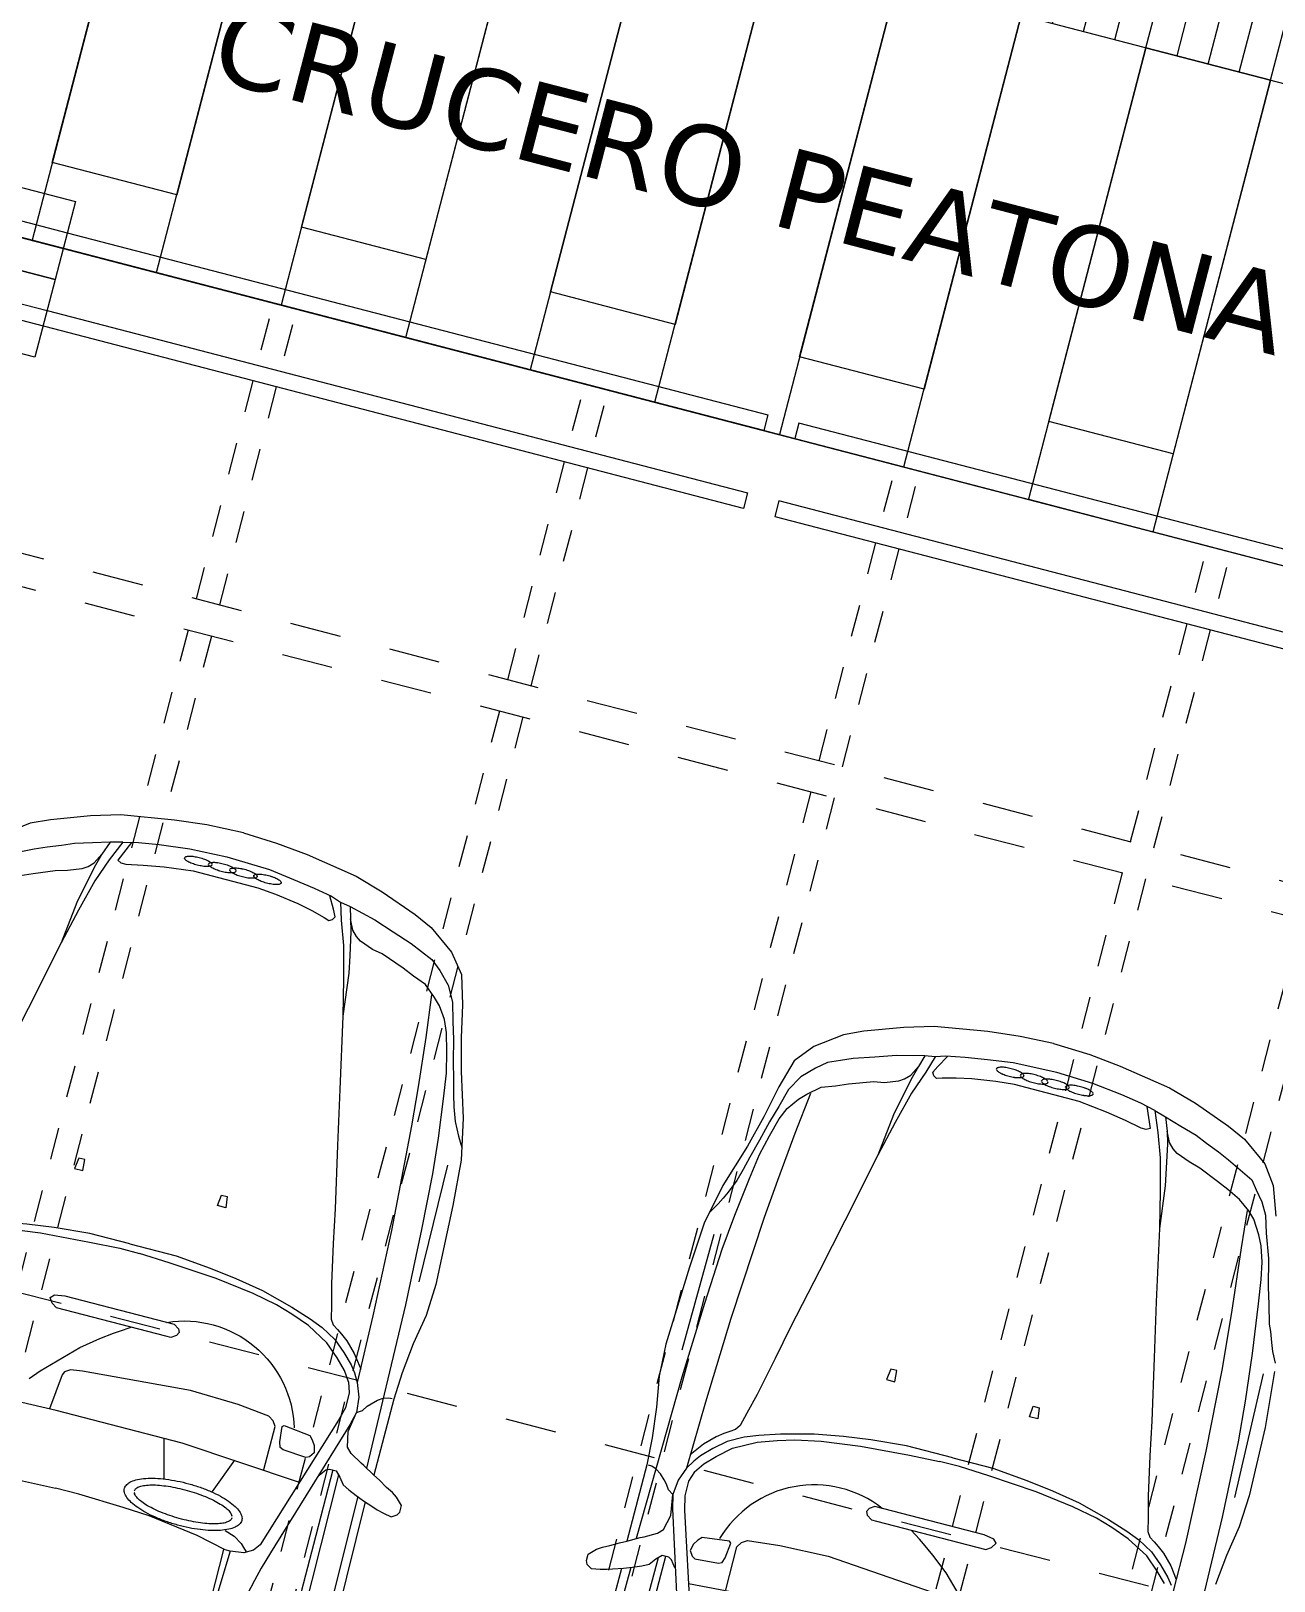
# Model space of a CAD drawing. Header units: millimetres. Extents: x 547073 to 557369, y 9424164 to 9429566.
# Drawn here: x 549007.714 to 549011.577, y 9427039.428 to 9427044.246 of the extents above; entities that cross this region are included whole.
import ezdxf

# ---------------------------------------------------------------- set-up
doc = ezdxf.new("R2010")
doc.units = ezdxf.units.MM
doc.linetypes.add('Dash', pattern=[6.35, 3.175, -3.175])
for name, color, linetype, lineweight in [('- Lineas', 177, 'Continuous', 9), ('- Mobiliario', 30, 'Continuous', 13), ('- Proyección', 8, 'Dash', 13), ('- Texto', 5, 'Continuous', 13), ('- Vegetación', 82, 'Continuous', 0), ('1 Texturas zonificacion', 255, 'Continuous', 0), ('a_MUEBLE', 3, 'Continuous', 5), ('VIGUETAS', 251, 'Dash', 13), ('Z-TRAZADO LOTES', 1, 'Continuous', 13), ('Z-TRAZADO VEREDAS', 6, 'Continuous', 20)]:
    doc.layers.add(name, color=color, linetype=linetype, lineweight=lineweight)
doc.styles.add('- Txt M', font='verdana.ttf', dxfattribs={"height": 0.25})

# ---------------------------------------------------------------- blocks, each defined once
blk = doc.blocks.new('ca_auto103')
at = {"layer": 'a_MUEBLE', "linetype": 'Continuous'}
for p, q in [((90.17, 96.23), (91.23, 97.82)), ((91.23, 97.82), (92.3, 98.36)), ((92.3, 98.36), (94.43, 98.36)), ((94.43, 98.36), (96.56, 96.23)), ((90.7, 93.57), (90.17, 96.23)), ((91.23, 91.44), (90.7, 93.57)), ((96.56, 96.23), (97.62, 94.63)), ((97.62, 94.63), (98.69, 92.5)), ((98.69, 92.5), (100.28, 89.84)), ((92.65, 87.18), (39.6, 87.71)), ((91.77, 89.84), (91.23, 91.44)), ((92.83, 86.65), (91.77, 89.84)), ((100.28, 89.84), (101.35, 87.71)), ((125.83, 87.71), (101.35, 87.71)), ((101.35, 87.71), (103.48, 83.98)), ((134.35, 88.24), (125.83, 87.71)), ((143.93, 89.31), (134.35, 88.24)), ((153.51, 90.9), (143.93, 89.31)), ((163.62, 91.44), (153.51, 90.9)), ((188.64, 90.37), (163.62, 91.44)), ((203.01, 89.31), (188.64, 90.37)), ((215.78, 86.65), (203.01, 89.31)), ((209.93, 86.65), (206.81, 88.51)), ((93.89, 83.98), (92.83, 86.65)), ((94.96, 81.32), (93.89, 83.98)), ((103.48, 83.98), (104.01, 82.92)), ((104.01, 82.92), (106.14, 79.19)), ((212.06, 85.58), (209.93, 86.65)), ((214.19, 84.52), (212.06, 85.58)), ((218.44, 82.92), (214.19, 84.52)), ((229.62, 82.39), (215.78, 86.65)), ((222.17, 81.86), (218.44, 82.92)), ((239.73, 79.73), (229.62, 82.39)), ((98.71, 77.04), (18.31, 77.6)), ((96.02, 79.19), (94.96, 81.32)), ((98.15, 77.6), (96.02, 79.19)), ((99.75, 76), (98.15, 77.6)), ((106.14, 79.19), (107.73, 77.6)), ((107.73, 77.6), (112.52, 76.53)), ((112.52, 76.53), (118.91, 77.6)), ((118.91, 77.6), (114.65, 76.53)), ((123.7, 77.07), (118.91, 77.6)), ((226.43, 80.79), (222.17, 81.86)), ((232.28, 79.19), (226.43, 80.79)), ((238.67, 77.6), (232.28, 79.19)), ((243.99, 76), (238.67, 77.6)), ((249.85, 77.6), (239.73, 79.73)), ((258.89, 74.94), (249.85, 77.6)), ((114.65, 76.53), (69.94, 62.69)), ((115.19, 72.81), (71.54, 58.97)), ((97.09, 71.21), (99.22, 72.81)), ((99.22, 72.81), (99.75, 73.87)), ((99.75, 73.87), (99.75, 76)), ((119.44, 73.87), (115.19, 72.81)), ((124.23, 73.87), (119.44, 73.87)), ((127.96, 75.47), (123.7, 77.07)), ((127.43, 72.81), (124.23, 73.87)), ((127.43, 72.81), (130.62, 70.68)), ((130.62, 73.87), (127.96, 75.47)), ((132.75, 72.27), (130.62, 73.87)), ((135.94, 69.08), (132.75, 72.27)), ((249.85, 74.4), (243.99, 76)), ((254.64, 71.74), (249.85, 74.4)), ((264.75, 70.15), (258.89, 74.94)), ((130.62, 70.68), (133.81, 67.48)), ((133.81, 67.48), (137.54, 63.23)), ((139.14, 65.36), (135.94, 69.08)), ((258.36, 68.02), (254.64, 71.74)), ((261.02, 64.82), (258.36, 68.02)), ((270.6, 62.16), (264.75, 70.15)), ((69.94, 62.69), (64.62, 61.1)), ((137.54, 63.23), (141.27, 56.31)), ((141.8, 60.57), (139.14, 65.36)), ((262.62, 61.1), (261.02, 64.82)), ((60.36, 60.03), (55.57, 58.97)), ((64.62, 61.1), (60.36, 60.03)), ((71.54, 58.97), (69.41, 57.37)), ((143.39, 56.31), (141.8, 60.57)), ((264.22, 57.37), (262.62, 61.1)), ((273.27, 56.31), (270.6, 62.16)), ((67.81, 54.71), (67.28, 50.45)), ((69.41, 57.37), (67.81, 54.71)), ((141.27, 56.31), (143.39, 50.45)), ((145.52, 49.92), (143.39, 56.31)), ((266.35, 50.98), (264.22, 57.37)), ((277.52, 44.6), (273.27, 56.31)), ((67.28, 50.45), (53.98, 49.92)), ((67.28, 50.45), (67.28, 48.86)), ((67.28, 48.86), (69.41, 39.27)), ((143.39, 50.45), (144.99, 45.13)), ((148.19, 39.81), (145.52, 49.92)), ((268.48, 44.6), (266.35, 50.98)), ((144.99, 45.13), (146.59, 37.15)), ((270.6, 36.08), (268.48, 44.6)), ((280.19, 35.55), (277.52, 44.6)), ((69.41, 39.27), (71.54, 23.31)), ((149.78, 30.76), (148.19, 39.81)), ((146.59, 37.15), (148.19, 24.9)), ((271.14, 32.89), (270.6, 36.08)), ((282.85, 19.05), (280.19, 35.55)), ((150.85, 22.24), (149.78, 30.76)), ((272.2, 29.69), (271.14, 32.89)), ((273.27, 23.84), (272.2, 29.69)), ((148.19, 24.9), (149.25, 9.47)), ((71.54, 23.31), (72.07, 14.79)), ((151.91, 11.07), (150.85, 22.24)), ((274.33, 16.92), (273.27, 23.84)), ((72.07, 14.79), (72.6, 0.42)), ((275.39, 8.94), (274.33, 16.92)), ((283.91, 8.94), (282.85, 19.05)), ((151.91, -3.84), (151.91, 11.07)), ((149.25, 9.47), (149.78, -0.11)), ((275.93, -4.9), (275.39, 8.94)), ((284.44, -1.71), (283.91, 8.94)), ((72.6, 0.42), (72.6, -7.03)), ((149.78, -6.5), (149.78, -0.11)), ((151.91, -3.84), (151.91, -16.61)), ((284.44, -1.71), (283.91, -13.42)), ((72.07, -21.4), (72.6, -7.03)), ((149.25, -16.08), (149.78, -6.5)), ((275.39, -16.61), (275.93, -4.9)), ((283.91, -13.42), (282.85, -23.53)), ((148.19, -31.52), (149.25, -16.08)), ((151.91, -16.61), (150.85, -27.79)), ((274.33, -26.19), (275.39, -16.61)), ((282.85, -23.53), (280.19, -40.03)), ((150.85, -27.79), (149.78, -36.31)), ((273.27, -32.58), (274.33, -26.19)), ((146.59, -43.76), (148.19, -31.52)), ((272.2, -37.37), (273.27, -32.58)), ((149.78, -36.31), (148.19, -45.35)), ((272.2, -37.37), (271.14, -41.1)), ((271.14, -41.1), (269.54, -46.42)), ((280.19, -40.03), (277.52, -49.08)), ((144.99, -51.74), (146.59, -43.76)), ((148.19, -45.35), (145.52, -55.47)), ((269.54, -46.42), (267.94, -51.74)), ((143.39, -57.06), (144.99, -51.74)), ((267.94, -51.74), (266.35, -55.47)), ((277.52, -49.08), (273.27, -60.79)), ((141.27, -62.92), (143.39, -57.06)), ((145.52, -55.47), (143.39, -61.85)), ((266.35, -55.47), (264.75, -59.73)), ((143.39, -61.85), (141.8, -66.11)), ((264.75, -59.73), (263.15, -63.45)), ((273.27, -60.79), (270.6, -66.64)), ((137.54, -69.84), (141.27, -62.92)), ((141.8, -66.11), (139.14, -70.9)), ((263.15, -63.45), (261.02, -67.71)), ((270.6, -66.64), (264.75, -74.63)), ((133.81, -74.1), (137.54, -69.84)), ((139.14, -70.9), (135.94, -74.63)), ((258.89, -71.97), (256.23, -74.1)), ((261.02, -67.71), (258.89, -71.97)), ((130.62, -77.29), (133.81, -74.1)), ((135.94, -74.63), (132.75, -77.82)), ((253.04, -76.76), (249.31, -78.89)), ((256.23, -74.1), (253.04, -76.76)), ((264.75, -74.63), (258.89, -78.89)), ((132.75, -77.82), (130.62, -79.42)), ((243.99, -80.48), (236.54, -83.14)), ((249.31, -78.89), (243.99, -80.48)), ((258.89, -78.89), (249.85, -82.08)), ((228.02, -85.27), (222.7, -86.87)), ((236.54, -83.14), (228.02, -85.27)), ((211.52, -90.6), (208.86, -91.66)), ((214.72, -89.53), (211.52, -90.6)), ((216.85, -88.47), (214.72, -89.53)), ((222.7, -86.87), (216.85, -88.47)), ((143.93, -93.79), (134.35, -92.73)), ((153.51, -95.39), (143.93, -93.79)), ((163.62, -95.92), (153.51, -95.39)), ((185.44, -95.39), (163.62, -95.92)), ((203.01, -93.79), (185.44, -95.39)), ((208.86, -91.66), (205.52, -93.33))]:
    blk.add_line(p, q, dxfattribs=at)
at = {"layer": 'a_MUEBLE', "color": 8, "linetype": 'Continuous'}
for p, q in [((125.83, 86.11), (125.83, 87.18)), ((93.68, 84.52), (42.27, 85.05)), ((102.94, 85.05), (155.1, 83.98)), ((122.64, 81.32), (124.23, 82.92)), ((124.23, 82.92), (125.3, 84.52)), ((125.3, 84.52), (125.83, 86.11)), ((155.1, 83.98), (179.06, 82.92)), ((200.35, 85.58), (163.09, 86.11)), ((179.06, 82.92), (196.62, 81.86)), ((118.91, 77.6), (119.98, 79.19)), ((119.98, 79.19), (121.57, 80.26)), ((121.57, 80.26), (122.64, 81.32)), ((196.62, 81.86), (207.8, 80.79)), ((207.8, 80.79), (220.04, 79.19)), ((220.04, 79.19), (228.02, 78.13)), ((228.02, 78.13), (234.41, 76.53)), ((75.8, 74.94), (40.67, 74.94)), ((99.75, 74.94), (75.8, 74.94)), ((149.25, 74.94), (127.96, 75.47)), ((134.35, 73.87), (132.22, 75.47)), ((136.48, 72.27), (134.35, 73.87)), ((139.67, 69.08), (136.48, 72.27)), ((176.39, 73.87), (149.25, 74.94)), ((209.39, 71.74), (176.39, 73.87)), ((234.41, 76.53), (240.27, 74.94)), ((240.27, 74.94), (243.99, 73.34)), ((243.99, 73.34), (247.72, 70.68)), ((103.48, 68.02), (101.88, 66.95)), ((105.6, 67.48), (103.48, 68.02)), ((107.2, 66.42), (105.6, 67.48)), ((141.27, 66.95), (139.67, 69.08)), ((221.64, 70.68), (209.39, 71.74)), ((237.07, 69.08), (221.64, 70.68)), ((250.38, 67.48), (237.07, 69.08)), ((247.72, 70.68), (249.85, 68.55)), ((249.85, 68.55), (253.04, 64.82)), ((93.36, 65.89), (96.02, 27.57)), ((101.88, 66.95), (101.35, 65.89)), ((101.35, 65.89), (101.88, 58.44)), ((108.27, 65.36), (107.2, 66.42)), ((109.33, 56.84), (108.27, 65.36)), ((142.33, 65.36), (141.27, 66.95)), ((143.39, 63.76), (142.33, 65.36)), ((144.99, 62.69), (143.39, 63.76)), ((149.25, 61.63), (144.99, 62.69)), ((253.04, 64.82), (254.64, 60.57)), ((101.88, 58.44), (102.41, 57.37)), ((155.64, 60.03), (149.25, 61.63)), ((167.88, 57.37), (155.64, 60.03)), ((254.64, 60.57), (256.23, 56.84)), ((69.41, 54.18), (68.35, 55.24)), ((70.48, 53.11), (69.41, 54.18)), ((72.07, 50.45), (70.48, 53.11)), ((94.43, 54.18), (108.27, 54.18)), ((102.41, 57.37), (104.01, 56.84)), ((104.01, 56.84), (108.8, 56.31)), ((108.27, 54.18), (109.86, 53.11)), ((108.8, 56.31), (109.33, 56.84)), ((109.86, 53.11), (110.93, 51.52)), ((178.52, 55.24), (167.88, 57.37)), ((197.69, 50.98), (178.52, 55.24)), ((256.23, 56.84), (258.89, 49.39)), ((67.28, 48.32), (51.31, 48.32)), ((73.14, 47.26), (72.07, 50.45)), ((110.93, 51.52), (111.99, 41.4)), ((214.72, 47.26), (197.69, 50.98)), ((258.89, 49.39), (259.43, 46.19)), ((94.96, 44.6), (83.78, 40.34)), ((237.07, 42.47), (214.72, 47.26)), ((259.43, 46.19), (261.02, 41.94)), ((111.99, 41.4), (112.52, 25.97)), ((248.25, 39.81), (237.07, 42.47)), ((250.38, 40.87), (237.07, 42.47)), ((258.36, 37.15), (248.25, 39.81)), ((255.7, 39.81), (250.38, 40.87)), ((263.15, 38.21), (255.7, 39.81)), ((261.02, 41.94), (262.09, 40.34)), ((262.09, 40.34), (263.69, 38.74)), ((263.69, 38.74), (266.88, 37.15)), ((265.81, 34.48), (258.36, 37.15)), ((266.88, 37.15), (263.15, 38.21)), ((271.14, 32.89), (265.81, 34.48)), ((270.6, 36.08), (266.88, 37.15)), ((264.75, 30.76), (265.28, 31.82)), ((265.28, 29.16), (264.75, 30.76)), ((265.28, 31.82), (266.35, 32.36)), ((266.35, 24.9), (265.28, 29.16)), ((266.35, 32.36), (268.48, 31.29)), ((268.48, 31.29), (272.2, 29.16)), ((83.78, 24.9), (96.02, 21.71)), ((96.02, 27.57), (96.02, -12.89)), ((112.52, 25.97), (109.86, -8.1)), ((267.41, 20.11), (266.35, 24.9)), ((173.72, 21.79), (170.26, 22.3)), ((170.26, 22.3), (170.26, 19.59)), ((170.26, 19.59), (173.72, 19.91)), ((173.72, 19.91), (173.72, 21.79)), ((268.48, 12.66), (267.41, 20.11)), ((127.96, 17.45), (126.89, 15.86)), ((126.89, 15.86), (126.89, 14.26)), ((129.02, 17.98), (127.96, 17.45)), ((130.09, 17.45), (129.02, 17.98)), ((131.15, 15.86), (130.09, 17.45)), ((131.15, -19.27), (131.15, 15.86)), ((126.89, 14.26), (126.89, -20.87)), ((269.01, 6.81), (268.48, 12.66)), ((269.01, -13.95), (269.01, 6.81)), ((124.77, -0.11), (126.89, 3.08)), ((121.04, -5.43), (123.7, -1.71)), ((123.7, -1.71), (124.77, -0.11)), ((109.86, -8.1), (109.33, -11.82)), ((116.78, -10.76), (121.04, -5.43)), ((96.02, -12.89), (94.96, -50.68)), ((107.2, -13.95), (96.02, -15.02)), ((106.67, -20.87), (116.78, -10.76)), ((108.27, -13.42), (107.2, -13.95)), ((109.33, -11.82), (108.27, -13.42)), ((267.94, -23), (269.01, -13.95)), ((103.48, -23.53), (106.67, -20.87)), ((126.89, -20.87), (127.96, -22.47)), ((127.96, -22.47), (129.56, -23.53)), ((129.56, -23.53), (130.62, -22.47)), ((130.62, -22.47), (131.15, -19.27)), ((170.26, -26.33), (170.26, -23.62)), ((170.26, -23.62), (173.72, -23.94)), ((173.72, -23.94), (173.72, -25.82)), ((266.88, -29.39), (267.94, -23)), ((173.72, -25.82), (170.26, -26.33)), ((265.81, -34.71), (266.88, -29.39)), ((265.81, -36.31), (265.81, -34.71)), ((266.35, -37.37), (265.81, -36.31)), ((272.2, -37.37), (265.81, -40.03)), ((272.73, -34.71), (266.35, -37.37)), ((258.36, -42.69), (248.25, -45.35)), ((265.81, -40.03), (258.36, -42.69)), ((266.88, -42.69), (263.15, -43.76)), ((263.69, -44.29), (266.88, -42.69)), ((271.14, -41.1), (266.88, -42.69)), ((237.07, -48.02), (214.72, -52.81)), ((248.25, -45.35), (237.07, -48.02)), ((250.38, -46.42), (237.07, -48.02)), ((255.7, -45.35), (250.38, -46.42)), ((263.15, -43.76), (255.7, -45.35)), ((259.43, -51.74), (261.02, -47.48)), ((261.02, -47.48), (262.09, -45.89)), ((262.09, -45.89), (263.69, -44.29)), ((214.72, -52.81), (197.69, -56.53)), ((258.36, -55.47), (259.43, -51.74)), ((197.69, -56.53), (178.52, -60.79)), ((255.7, -61.85), (258.36, -55.47)), ((178.52, -60.79), (167.88, -62.92)), ((254.1, -65.58), (255.7, -61.85)), ((149.25, -67.18), (144.99, -68.24)), ((155.64, -65.58), (149.25, -67.18)), ((167.88, -62.92), (155.64, -65.58)), ((251.98, -69.84), (254.1, -65.58)), ((142.33, -70.9), (141.27, -72.5)), ((143.39, -69.31), (142.33, -70.9)), ((144.99, -68.24), (143.39, -69.31)), ((249.31, -73.56), (251.98, -69.84)), ((139.67, -74.63), (136.48, -77.82)), ((141.27, -72.5), (139.67, -74.63)), ((217.38, -76.23), (199.28, -77.82)), ((237.6, -74.1), (217.38, -76.23)), ((249.31, -73.03), (237.6, -74.1)), ((242.93, -78.35), (247.19, -75.69)), ((247.19, -75.69), (249.31, -73.56)), ((144.46, -80.48), (129.02, -80.48)), ((136.48, -77.82), (132.75, -80.48)), ((173.73, -79.42), (144.46, -80.48)), ((199.28, -77.82), (173.73, -79.42)), ((229.62, -82.61), (234.94, -81.55)), ((234.94, -81.55), (239.73, -79.95)), ((239.73, -79.95), (242.93, -78.35)), ((191.83, -87.4), (206.73, -85.81)), ((206.73, -85.81), (222.17, -83.68)), ((222.17, -83.68), (229.62, -82.61)), ((102.94, -90.6), (155.1, -89.53)), ((155.1, -89.53), (179.06, -88.47)), ((201.41, -90.6), (162.02, -91.66)), ((179.06, -88.47), (191.83, -87.4))]:
    blk.add_line(p, q, dxfattribs=at)
for centre, major_axis, start_param, end_param in [((99.82, 27.19), (34.2, 0), -0.411784, 1.288838), ((89.38, 40.45), (-12.36, 12.36), 0.32129, 0.46765), ((82.31, 44.06), (-6.75, 6.75), 0.107582, 0.327063), ((78.56, 47.13), (-3.32, 3.32), -0.23585, 0.11624), ((77.47, 48.87), (-1.87, 1.87), -0.755604, -0.241053), ((77.46, 46.76), (1.11, 1.11), 0.82966, 1.434461), ((77.39, 48.87), (1.87, 1.87), 0.269242, 0.783793), ((77.38, 46.76), (1.11, 1.11), 0.17024, 0.775042), ((76.35, 47.1), (-3.32, 3.32), 4.624306, 4.976396), ((72.7, 43.92), (6.75, 6.75), 5.984301, 6.203782), ((65.72, 40.12), (12.36, 12.36), 5.843693, 5.990053), ((99.12, 37.16), (19.63, 19.63), 2.035488, 2.142902), ((100.47, 36.7), (19.17, 19.17), 2.096107, 2.186344), ((90.11, 39.51), (11.58, 11.58), 1.972659, 2.099132), ((82.58, 42.61), (-5.82, 5.82), 0.208142, 0.408659), ((78.6, 45.26), (-2.44, 2.44), -0.136104, 0.222697), ((76.29, 45.22), (-2.44, 2.44), 4.523574, 4.882376), ((72.4, 42.43), (-5.82, 5.82), 4.337585, 4.538102), ((64.98, 39.08), (-11.58, 11.58), 4.21795, 4.344423), ((54.72, 35.92), (19.17, 19.17), 5.701545, 5.791782), ((56.08, 36.56), (-19.63, 19.63), 4.168465, 4.275879), ((118.66, 33.61), (-33.69, 33.69), 0.65573, 0.730577), ((109.68, 34.81), (-27.28, 27.28), 0.570478, 0.656659), ((121.26, 33.71), (-34.03, 34.03), 0.684543, 0.746004), ((111.71, 34.71), (27.24, 27.24), 2.184874, 2.2562), ((43.56, 33.56), (27.24, 27.24), 5.631672, 5.702998), ((34.05, 32.24), (34.03, 34.03), 5.571093, 5.632554), ((45.59, 33.91), (27.28, 27.28), 5.654688, 5.740869), ((36.65, 32.45), (-33.69, 33.69), 4.009967, 4.084813), ((123.81, 33.29), (37.34, 37.34), 2.300709, 2.37058), ((126.74, 33.47), (-37.91, 37.91), 0.745421, 0.802601), ((28.58, 31.8), (37.91, 37.91), 5.514468, 5.571648), ((31.51, 31.99), (-37.34, 37.34), 3.940788, 4.01066), ((123.81, 33.26), (37.34, 37.34), 2.369992, 2.439863), ((126.74, 33.44), (37.91, 37.91), 2.372874, 2.430053), ((121.27, 33.01), (34.03, 34.03), 2.429504, 2.490965), ((34.06, 31.53), (34.03, 34.03), 5.396932, 5.458393), ((28.58, 31.78), (37.91, 37.91), 5.45781, 5.51499), ((36.66, 31.64), (33.69, 33.69), 5.368147, 5.442994), ((31.51, 31.96), (-37.34, 37.34), 3.871478, 3.941349), ((118.67, 32.79), (33.69, 33.69), 2.43917, 2.514017), ((109.73, 31.33), (-27.28, 27.28), 0.942293, 1.028474), ((111.76, 31.68), (-27.24, 27.24), 0.919283, 0.990609), ((43.61, 30.53), (-27.24, 27.24), 3.755671, 3.826997), ((45.64, 30.43), (27.28, 27.28), 5.282872, 5.369053), ((99.24, 28.69), (-19.63, 19.63), 1.026882, 1.134296), ((100.6, 29.32), (-19.17, 19.17), 0.989156, 1.079393), ((90.34, 26.16), (-11.58, 11.58), 1.076357, 1.20283), ((82.92, 22.81), (5.82, 5.82), 2.766788, 2.967306), ((72.74, 22.64), (5.82, 5.82), 4.920585, 5.121102), ((65.21, 25.74), (11.58, 11.58), 5.114206, 5.240679), ((54.85, 28.54), (-19.17, 19.17), 3.666903, 3.75714), ((65.94, 24.79), (-12.36, 12.36), 3.462861, 3.609222), ((56.2, 28.08), (19.63, 19.63), 5.177072, 5.284486), ((89.6, 25.12), (-12.36, 12.36), 1.131304, 1.277664), ((82.63, 21.32), (-6.75, 6.75), 1.271872, 1.491354), ((78.97, 18.15), (3.32, 3.32), 3.05351, 3.4056), ((79.03, 20.03), (2.44, 2.44), 2.952778, 3.311579), ((77.94, 18.48), (-1.11, 1.11), 1.741037, 2.345838), ((77.86, 18.48), (1.11, 1.11), 3.971252, 4.576054), ((76.72, 19.99), (-2.44, 2.44), 3.005488, 3.36429), ((76.76, 18.12), (-3.32, 3.32), 2.905743, 3.257833), ((73.02, 21.19), (6.75, 6.75), 4.820011, 5.039493), ((77.93, 16.37), (1.87, 1.87), 3.410854, 3.925405), ((77.85, 16.37), (-1.87, 1.87), 2.385917, 2.900468), ((286.75, 9.15), (-11.07, 11.07), 0.733982, 0.788939), ((285.14, 9.24), (-9.93, 9.93), 0.675426, 0.734529), ((282.33, 9.56), (-7.94, 7.94), 0.607586, 0.67626), ((279.03, 10.16), (5.57, 5.57), 2.092699, 2.179787), ((276, 11), (-3.34, 3.34), 0.402229, 0.524848), ((273.79, 11.9), (1.66, 1.66), 1.783884, 1.980155), ((272.63, 12.67), (-0.673, 0.673), -0.129922, 0.228654), ((272.3, 13.1), (-0.291, 0.291), -0.75173, -0.128223), ((272.28, 13.1), (0.291, 0.291), 0.134747, 0.758254), ((271.95, 12.67), (0.673, 0.673), 6.060989, 6.419565), ((270.8, 11.89), (1.66, 1.66), 5.880455, 6.076726), ((268.6, 10.97), (3.34, 3.34), 5.764785, 5.887405), ((265.57, 10.12), (-5.57, 5.57), 4.10995, 4.197038), ((262.28, 9.5), (7.94, 7.94), 5.613347, 5.682022), ((259.47, 9.15), (9.93, 9.93), 5.555308, 5.614411), ((257.86, 9.06), (11.07, 11.07), 5.500757, 5.555714), ((286.75, 9.14), (11.07, 11.07), 2.359164, 2.414122), ((285.14, 9.04), (9.93, 9.93), 2.413595, 2.472699), ((282.33, 8.7), (7.94, 7.94), 2.471883, 2.540557), ((279.04, 8.08), (-5.57, 5.57), 0.968358, 1.055446), ((275.95, 3.25), (3.31, 3.31), 1.959132, 2.082904), ((276.01, 7.22), (-3.34, 3.34), 1.052396, 1.175016), ((273.79, 4.17), (-1.65, 1.65), 0.197595, 0.395154), ((273.81, 6.3), (1.66, 1.66), 2.738862, 2.935133), ((272.65, 4.95), (-0.677, 0.677), -0.145379, 0.213318), ((272.66, 5.53), (-0.673, 0.673), 1.3486, 1.707176), ((272.33, 5.38), (-0.297, 0.297), -0.762794, -0.144931), ((272.3, 5.38), (-0.297, 0.297), -1.439251, -0.821388), ((271.98, 4.95), (-0.677, 0.677), 4.486639, 4.845337), ((271.98, 5.53), (-0.673, 0.673), 3.011671, 3.370246), ((270.82, 6.29), (1.66, 1.66), 4.925477, 5.121748), ((270.83, 4.19), (-1.65, 1.65), 4.304012, 4.501571), ((268.61, 7.2), (-3.34, 3.34), 3.543985, 3.666605), ((268.66, 3.3), (3.31, 3.31), 5.758088, 5.88186), ((265.58, 8.03), (-5.57, 5.57), 3.663496, 3.750584), ((262.28, 8.64), (-7.94, 7.94), 3.74905, 3.817725), ((259.47, 8.96), (9.93, 9.93), 5.387815, 5.446918), ((257.86, 9.05), (11.07, 11.07), 5.446371, 5.501328), ((286.53, 1.29), (10.94, 10.94), 2.349534, 2.40515), ((286.53, 1.3), (10.94, 10.94), 2.294222, 2.349837), ((284.94, 1.21), (-9.82, 9.82), 0.833627, 0.893429), ((284.94, 1.41), (9.82, 9.82), 2.23511, 2.294912), ((282.18, 1.75), (-7.85, 7.85), 0.595691, 0.665152), ((278.93, 2.39), (5.51, 5.51), 2.07983, 2.167855), ((272.33, 5.1), (-0.291, 0.291), 1.705412, 2.328919), ((272.31, 5.1), (0.291, 0.291), 3.960525, 4.584031), ((265.66, 2.47), (5.51, 5.51), 5.672966, 5.760991), ((262.4, 1.88), (7.85, 7.85), 5.605045, 5.674507), ((259.64, 1.37), (9.82, 9.82), 5.376703, 5.436505), ((259.64, 1.57), (-9.82, 9.82), 3.97522, 4.035022), ((258.05, 1.48), (-10.94, 10.94), 3.865018, 3.920634), ((258.05, 1.48), (10.94, 10.94), 5.491127, 5.546742), ((286.53, -5.32), (-10.94, 10.94), 0.736443, 0.792059), ((284.94, -5.23), (9.82, 9.82), 2.248164, 2.307966), ((282.18, 0.9), (7.85, 7.85), 2.463453, 2.532914), ((282.18, -4.92), (-7.85, 7.85), 0.608679, 0.67814), ((278.92, 0.3), (-5.51, 5.51), 0.960577, 1.048602), ((278.92, -4.33), (5.51, 5.51), 2.092991, 2.181016), ((275.92, -0.52), (3.31, 3.31), 2.616496, 2.740268), ((275.92, -3.51), (-3.31, 3.31), 0.401325, 0.525097), ((273.75, -2.61), (1.65, 1.65), 1.781614, 1.979173), ((273.75, -1.41), (-1.65, 1.65), 1.162419, 1.359978), ((272.6, -1.85), (0.677, 0.677), 1.437849, 1.796546), ((272.6, -2.17), (-0.677, 0.677), 1.345046, 1.703744), ((272.28, -1.42), (0.297, 0.297), 0.821388, 1.439251), ((272.28, -2.6), (-0.297, 0.297), 1.702341, 2.320205), ((272.25, -1.43), (0.297, 0.297), 0.144931, 0.762794), ((272.25, -2.6), (-0.297, 0.297), 2.378799, 2.996662), ((271.93, -1.86), (0.677, 0.677), 6.069867, 6.428565), ((271.93, -2.17), (-0.677, 0.677), 2.996213, 3.354911), ((270.8, -2.63), (1.65, 1.65), 5.888031, 6.085591), ((270.8, -1.39), (1.65, 1.65), 4.909984, 5.107543), ((268.63, -0.47), (-3.31, 3.31), 3.529929, 3.653701), ((268.63, -3.56), (3.31, 3.31), 5.771077, 5.894849), ((265.65, 0.39), (5.51, 5.51), 5.221423, 5.309448), ((265.65, -4.42), (-5.51, 5.51), 4.11533, 4.203355), ((262.4, 1.03), (-7.85, 7.85), 3.737284, 3.806745), ((262.4, -5.05), (7.85, 7.85), 5.618033, 5.687494), ((259.64, -5.4), (-9.82, 9.82), 3.988273, 4.048075), ((258.05, -5.51), (10.94, 10.94), 5.504144, 5.55976), ((286.53, -5.32), (-10.94, 10.94), 0.791755, 0.847371), ((284.94, -5.43), (-9.82, 9.82), 0.84668, 0.906483), ((282.18, -5.78), (7.85, 7.85), 2.476441, 2.545902), ((278.93, -6.41), (-5.51, 5.51), 0.973737, 1.061762), ((275.95, -7.27), (-3.31, 3.31), 1.058688, 1.18246), ((276.01, -11.25), (3.34, 3.34), 1.966577, 2.089196), ((273.79, -8.2), (-1.65, 1.65), 1.175642, 1.373202), ((273.81, -10.33), (-1.66, 1.66), 0.206459, 0.40273), ((272.65, -8.97), (-0.677, 0.677), 1.357478, 1.716176), ((272.66, -9.56), (-0.673, 0.673), -0.13638, 0.222196), ((272.33, -9.13), (-0.291, 0.291), -0.758122, -0.134616), ((272.31, -9.13), (0.291, 0.291), 0.128358, 0.751864), ((271.98, -9.55), (-0.673, 0.673), 4.483735, 4.842311), ((271.98, -8.98), (-0.677, 0.677), 3.008645, 3.367343), ((270.82, -10.32), (-1.66, 1.66), 4.30303, 4.499301), ((270.83, -8.22), (1.65, 1.65), 4.923207, 5.120766), ((268.61, -11.22), (3.34, 3.34), 5.758173, 5.880793), ((268.66, -7.32), (-3.31, 3.31), 3.542918, 3.66669), ((265.66, -6.5), (-5.51, 5.51), 3.663787, 3.751812), ((262.4, -5.91), (-7.85, 7.85), 3.750271, 3.819733), ((259.64, -5.6), (9.82, 9.82), 5.389756, 5.449558), ((258.05, -5.51), (-10.94, 10.94), 3.878036, 3.933651), ((286.75, -13.17), (-11.07, 11.07), 0.727471, 0.782428), ((286.75, -13.18), (11.07, 11.07), 2.352654, 2.407611), ((285.14, -13.07), (-9.93, 9.93), 0.668894, 0.727998), ((285.14, -13.27), (9.93, 9.93), 2.407063, 2.466167), ((282.33, -12.73), (-7.94, 7.94), 0.601035, 0.66971), ((279.04, -12.1), (5.57, 5.57), 2.086147, 2.173235), ((272.33, -9.41), (0.297, 0.297), 3.286523, 3.904386), ((272.3, -9.41), (0.297, 0.297), 3.962981, 4.580844), ((265.58, -12.06), (5.57, 5.57), 5.674194, 5.761282), ((262.28, -12.66), (7.94, 7.94), 5.607053, 5.675728), ((259.47, -13.18), (-9.93, 9.93), 3.810367, 3.86947), ((259.47, -12.98), (-9.93, 9.93), 3.97786, 4.036963), ((257.86, -13.07), (-11.07, 11.07), 3.92345, 3.978407), ((257.86, -13.08), (-11.07, 11.07), 3.869063, 3.924021), ((282.33, -13.59), (7.94, 7.94), 2.465332, 2.534007), ((279.03, -14.19), (-5.57, 5.57), 0.961805, 1.048893), ((276, -15.02), (3.34, 3.34), 2.616745, 2.739364), ((273.79, -15.93), (1.66, 1.66), 2.732234, 2.928505), ((272.63, -16.69), (0.673, 0.673), 2.912939, 3.271515), ((272.3, -17.12), (0.291, 0.291), 3.269816, 3.893323), ((272.28, -17.12), (-0.291, 0.291), 2.383339, 3.006845), ((271.95, -16.69), (-0.673, 0.673), 3.005213, 3.363789), ((270.8, -15.92), (-1.66, 1.66), 3.348052, 3.544323), ((268.6, -15), (-3.34, 3.34), 3.537373, 3.659993), ((265.57, -14.15), (5.57, 5.57), 5.22774, 5.314828), ((262.28, -13.52), (-7.94, 7.94), 3.742756, 3.811431)]:
    blk.add_ellipse(centre, major_axis=major_axis, ratio=1, start_param=start_param, end_param=end_param, dxfattribs=at)

msp = doc.modelspace()

# ---------------------------------------------------------------- hatches: boundary and pattern name
at = {"layer": '- Lineas'}
h = msp.add_hatch(dxfattribs=at)
h.set_pattern_fill('_USER', color=256, scale=0.1, angle=75.4238, style=0, pattern_type=0)
h.set_pattern_definition([(75.42375, (548998.98482, 9427047.36483), (-0.09678136, 0.0251668), [])])
edge = h.paths.add_edge_path()
edge.add_line((549013.1904, 9427043.9808), (549013.1149, 9427043.6905))
edge.add_line((549013.1149, 9427043.6905), (548999.4579, 9427047.2418))
edge.add_arc((548998.0955, 9427044.3645), 3.1835, 64.6623, 73.4485)
edge.add_line((548999.0025, 9427047.4161), (548999.0603, 9427047.6552))
edge.add_line((548999.0603, 9427047.6552), (549013.1904, 9427043.9808))
at = {"layer": '- Vegetación', "ltscale": 0.5, "true_color": 0x1b4309}
h = msp.add_hatch(dxfattribs=at)
h.set_pattern_fill('AR-SAND', color=88, scale=0.02, angle=-14.5762, style=0)
h.set_pattern_definition([(22.92375, (549332.6219, 9427245.8087), (0.2153688, 0.9553751), [0, -0.77216, 0, -0.8636, 0, -0.8255]), (352.92375, (549332.6219, 9427245.8087), (1.2309136, 1.1612447), [0, -0.41656, 0, -0.69596, 0, -0.2667]), (312.92375, (549332.0171, 9427245.966), (1.5317897, -0.3953534), [0, -0.254, 0, -0.9144, 0, -1.1938]), (302.92375, (549332.0171, 9427245.966), (1.590169, 0.0471823), [0, -0.127, 0, -0.59944, 0, -0.6858])])
edge = h.paths.add_edge_path()
edge.add_line((549002.8494, 9427037.7896), (549001.9924, 9427034.4937))
edge.add_arc((549003.2989, 9427034.1539), 1.35, 165.4238, 345.4238)
edge.add_line((549004.6055, 9427033.8142), (549005.4625, 9427037.1101))
edge.add_line((549005.4625, 9427037.1101), (549005.5744, 9427037.5402))
edge.add_line((549005.5744, 9427037.5402), (549002.9613, 9427038.2197))
edge.add_line((549002.9613, 9427038.2197), (549002.8494, 9427037.7896))
h.paths.add_polyline_path([(549015.5379, 9427045.856), (549013.7958, 9427046.309), (549013.1149, 9427043.6905), (549014.857, 9427043.2375)])
at = {"layer": '1 Texturas zonificacion'}
h = msp.add_hatch(color=256, dxfattribs=at)
h.set_gradient(color1=(233, 244, 21), color2=(234, 245, 36), one_color=1, tint=0.55, name='SPHERICAL')
h.paths.add_polyline_path([(549037.6821, 9427046.8819, 0.033808), (548974.463, 9427017.3315, -0.028869)])

# ---------------------------------------------------------------- linework, layer by layer
at = {"layer": '- Lineas'}
for points in [[(549013.1149, 9427043.6905), (548999.4579, 9427047.2418)], [(549001.0986, 9427045.317), (549014.492, 9427041.8341), (549014.857, 9427043.2375)]]:
    msp.add_lwpolyline(points, dxfattribs=at)
for points in [[(549008.0823, 9427044.9992), (549007.7173, 9427043.5958), (549008.1045, 9427043.4952), (549008.4694, 9427044.8985)], [(549008.8565, 9427044.7978), (549008.4916, 9427043.3945), (549008.8787, 9427043.2938), (549009.2436, 9427044.6972)], [(549009.6308, 9427044.5965), (549009.2658, 9427043.1932), (549009.653, 9427043.0925), (549010.0179, 9427044.4958)], [(549010.405, 9427044.3951), (549010.0401, 9427042.9918), (549010.4272, 9427042.8912), (549010.7921, 9427044.2945)], [(549011.1793, 9427044.1938), (549010.8144, 9427042.7905), (549011.2015, 9427042.6898), (549011.5664, 9427044.0931)]]:
    msp.add_lwpolyline(points, close=True, dxfattribs=at)
at = {"layer": '- Mobiliario'}
for points in [[(549007.4018, 9427043.5745), (549007.789, 9427043.4739), (549007.726, 9427043.2319), (549007.3389, 9427043.3326), (549007.4018, 9427043.5745)], [(549007.7638, 9427043.3771), (549009.9414, 9427042.8108), (549009.9288, 9427042.7624), (549007.5093, 9427043.3916), (549007.5218, 9427043.44)], [(549012.2157, 9427042.2194), (549010.0382, 9427042.7857), (549010.0256, 9427042.7373), (549012.4451, 9427042.1081), (549012.4577, 9427042.1565)]]:
    msp.add_lwpolyline(points, close=True, dxfattribs=at)
at = {"layer": '- Proyección', "ltscale": 0.05}
msp.add_lwpolyline([(548998.6199, 9427045.9615), (549015.0727, 9427041.6831), (549013.4746, 9427035.5375), (548997.0218, 9427039.8159)], close=True, dxfattribs=at)
for points in [[(548998.3808, 9427045.0421), (549013.7691, 9427041.0406), (549012.6491, 9427036.7338), (548997.2609, 9427040.7353)], [(548998.3556, 9427044.9453), (549013.6471, 9427040.9689), (549012.5775, 9427036.8557), (548997.2861, 9427040.8321)], [(548997.8209, 9427042.8887), (549014.2737, 9427038.6103)]]:
    msp.add_lwpolyline(points, dxfattribs=at)
at = {"layer": 'VIGUETAS', "ltscale": 0.03}
for points in [[(549006.8693, 9427037.2552), (549008.4674, 9427043.4008)], [(549006.9419, 9427037.2363), (549008.54, 9427043.3819)], [(549007.8371, 9427037.0035), (549009.4352, 9427043.1491)], [(549007.9097, 9427036.9846), (549009.5078, 9427043.1302)], [(549008.8049, 9427036.7518), (549010.403, 9427042.8974)], [(549008.8775, 9427036.733), (549010.4756, 9427042.8786)], [(549009.7728, 9427036.5002), (549011.3708, 9427042.6458)], [(549009.8453, 9427036.4813), (549011.4434, 9427042.6269)], [(549011.1377, 9427039.4646), (549011.9273, 9427042.5011)], [(549011.1914, 9427039.3731), (549011.9999, 9427042.4822)]]:
    msp.add_lwpolyline(points, dxfattribs=at)
at = {"layer": 'Z-TRAZADO LOTES', "transparency": 33554684}
for points in [[(549007.4647, 9427043.8165), (549007.8519, 9427043.7158), (549007.7889, 9427043.4739), (549007.4018, 9427043.5745), (549007.4647, 9427043.8165)], [(549007.8267, 9427043.619), (549010.0043, 9427043.0528), (549009.9917, 9427043.0044), (549007.5722, 9427043.6336), (549007.5847, 9427043.682)], [(549012.2786, 9427042.4613), (549010.101, 9427043.0276), (549010.0885, 9427042.9792), (549012.508, 9427042.35), (549012.5206, 9427042.3984)]]:
    msp.add_lwpolyline(points, close=True, dxfattribs=at)
at = {"layer": 'Z-TRAZADO VEREDAS'}
for points in [[(549008.1674, 9427043.7371), (549007.7802, 9427043.8378), (549008.0823, 9427044.9991), (549008.4694, 9427044.8985)], [(549008.9416, 9427043.5358), (549008.5545, 9427043.6364), (549008.8565, 9427044.7978), (549009.2436, 9427044.6971)], [(549009.7159, 9427043.3344), (549009.3287, 9427043.4351), (549009.6308, 9427044.5965), (549010.0179, 9427044.4958)], [(549010.4901, 9427043.1331), (549010.103, 9427043.2337), (549010.405, 9427044.3951), (549010.7921, 9427044.2944)], [(549011.2644, 9427042.9317), (549010.8772, 9427043.0324), (549011.1793, 9427044.1938), (549011.5664, 9427044.0931)]]:
    msp.add_lwpolyline(points, close=True, dxfattribs=at)

# ---------------------------------------------------------------- block references
at = {"layer": 'a_MUEBLE', "yscale": 0.01, "zscale": 0.01}
for p, xscale, rotation in [((549007.6757, 9427038.9968), -0.01, 255.4237513434164), ((549010.1602, 9427038.3507), 0.01, 75.42375134341646)]:
    msp.add_blockref('ca_auto103', p, dxfattribs=dict(at, xscale=xscale, rotation=rotation))

# ---------------------------------------------------------------- texts
at = {"layer": '- Texto', "insert": (549008.2605, 9427044.0954), "char_height": 0.25, "width": 6.731718, "attachment_point": 7, "rotation": 345.4238, "style": '- Txt M'}
msp.add_mtext('\\pxt5;CRUCERO PEATONAL', dxfattribs=at)

doc.saveas('drawing.dxf')
